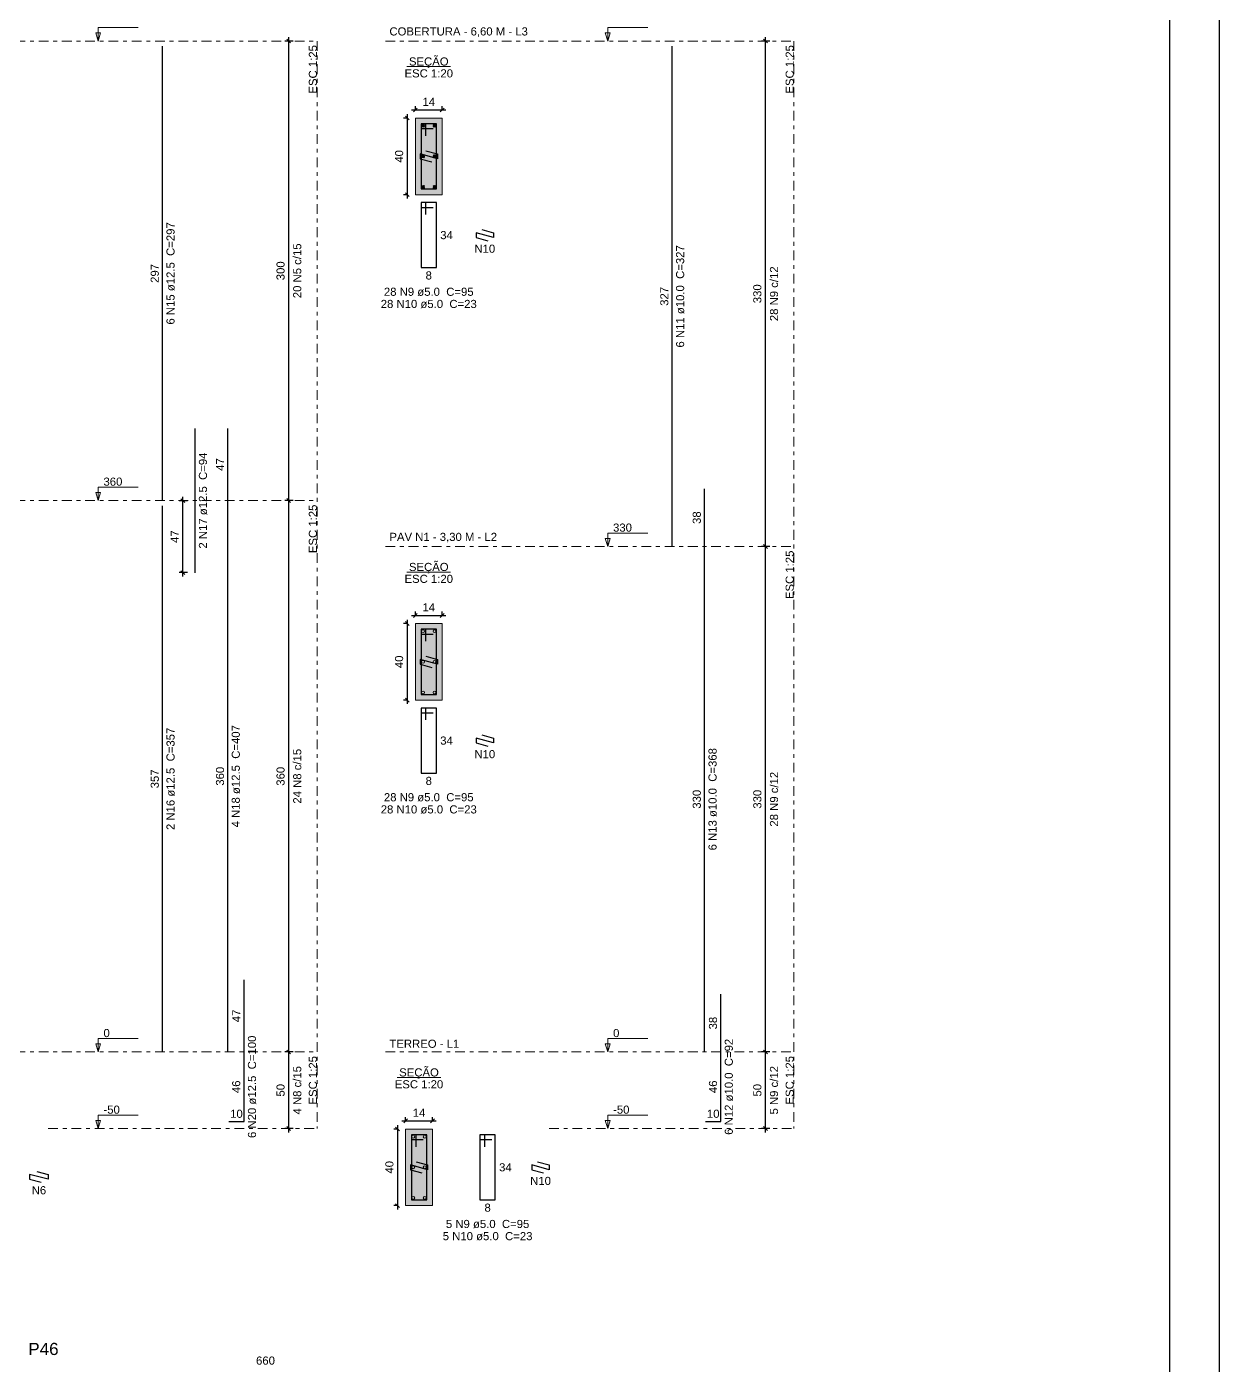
# Model space of a CAD drawing. Header units: millimetres. Extents: x -34 to 951, y -76 to 463.
# Drawn here: x 326.9 to 358.04, y -39.78 to -4.82 of the extents above; entities that cross this region are included whole.
import ezdxf

# ---------------------------------------------------------------- set-up
doc = ezdxf.new("R2010")
doc.units = ezdxf.units.MM
doc.header["$MEASUREMENT"] = 0
doc.linetypes.add('DASHDOT', pattern=[2.54, 1.27, -0.635, 0, -0.635])
doc.linetypes.add('NULL', pattern=[0])
for name, color, linetype, lineweight in [('Descrição da armadura', 7, 'Continuous', 0), ('DT-Barras na forma', 7, 'Continuous', 30), ('DT-Barras no corte', 5, 'Continuous', 5), ('DT-Barras rebatidas', 7, 'Continuous', 30), ('DT-Cotas', 7, 'Continuous', 5), ('DT-Forma', 5, 'Continuous', 5), ('DT-Hachura seção pilares', 252, 'Continuous', 5), ('DT-Pontilhado', 7, 'DASHDOT', 5), ('DT-Textos', 7, 'Continuous', 5), ('DT-Título', 7, 'Continuous', 20), ('Textos armaduras', 7, 'Continuous', 0)]:
    doc.layers.add(name, color=color, linetype=linetype, lineweight=lineweight)
doc.styles.add('Arial', font='arial.ttf')
doc.dimstyles.new('UM_20.000000', dxfattribs={"dimtxt": 0.18, "dimasz": 0.1, "dimexe": 0.1, "dimexo": 0.2, "dimgap": 0, "dimtad": 1, "dimtih": 1, "dimtoh": 1, "dimdec": 1, "dimlfac": 20, "dimzin": 0, "dimdsep": 46, "dimtxsty": 'Standard', "dimcen": 0.09, "dimdle": 0.1, "dimadec": 1, "dimazin": 2, "dimtfac": 1, "dimtdec": 4, "dimtofl": 0, "dimtmove": 0, "dimatfit": 3, "dimfxl": 1, "dimtolj": 1, "dimarcsym": 0})
doc.dimstyles.new('UM_25.000000', dxfattribs={"dimtxt": 0.18, "dimasz": 0.1, "dimexe": 0.1, "dimexo": 0.2, "dimgap": 0, "dimtad": 1, "dimtih": 1, "dimtoh": 1, "dimdec": 1, "dimlfac": 25, "dimzin": 0, "dimdsep": 46, "dimtxsty": 'Standard', "dimcen": 0.09, "dimdle": 0.1, "dimadec": 1, "dimazin": 2, "dimtfac": 1, "dimtdec": 4, "dimtofl": 0, "dimtmove": 0, "dimatfit": 3, "dimfxl": 1, "dimtolj": 1, "dimarcsym": 0})

# ---------------------------------------------------------------- blocks, each defined once
blk = doc.blocks.new('_Oblique')
at = {"color": 0, "linetype": 'ByBlock', "lineweight": -2}
blk.add_line((-0.5, -0.5), (0.5, 0.5), dxfattribs=at)
blk = doc.blocks.new('*D507')
at = {"layer": 'Defpoints', "color": 0, "transparency": 16777216}
for p in [(333.738, -5.197), (334.055, -5.197), (334.055, -17.197)]:
    blk.add_point(p, dxfattribs=at)
at = {"layer": 'DT-Cotas', "color": 0, "lineweight": -2, "transparency": 16777216}
for p, q in [((333.855, -5.197), (333.638, -5.197)), ((333.738, -17.297), (333.738, -5.097)), ((333.855, -17.197), (333.638, -17.197))]:
    blk.add_line(p, q, dxfattribs=at)
at = {"layer": 'DT-Cotas', "color": 0, "lineweight": -2, "transparency": 16777216, "xscale": 0.1, "yscale": 0.1, "zscale": 0.1}
for p, rotation in [((333.738, -5.197), 90), ((333.738, -17.197), 270)]:
    blk.add_blockref('_Oblique', p, dxfattribs=dict(at, rotation=rotation))
at = {"layer": 'DT-Cotas', "color": 7, "transparency": 16777216, "insert": (333.526, -11.197), "char_height": 0.2118, "attachment_point": 5, "rotation": 90, "style": 'Arial'}
blk.add_mtext('\\A1;300', dxfattribs=at)
blk = doc.blocks.new('*D508')
at = {"layer": 'Defpoints', "color": 0, "transparency": 16777216}
for p in [(333.738, -5.197), (334.055, -5.197), (334.055, -17.197)]:
    blk.add_point(p, dxfattribs=at)
at = {"layer": 'DT-Cotas', "color": 0, "lineweight": -2, "transparency": 16777216}
for p, q in [((333.855, -5.197), (333.638, -5.197)), ((333.738, -17.297), (333.738, -5.097)), ((333.855, -17.197), (333.638, -17.197))]:
    blk.add_line(p, q, dxfattribs=at)
at = {"layer": 'DT-Cotas', "color": 0, "lineweight": -2, "transparency": 16777216, "xscale": 0.1, "yscale": 0.1, "zscale": 0.1}
for p, rotation in [((333.738, -5.197), 90), ((333.738, -17.197), 270)]:
    blk.add_blockref('_Oblique', p, dxfattribs=dict(at, rotation=rotation))
blk = doc.blocks.new('*D489')
at = {"layer": 'Defpoints', "color": 0, "transparency": 16777216}
for p in [(330.974, -17.2), (331.292, -17.2), (331.292, -19.08)]:
    blk.add_point(p, dxfattribs=at)
at = {"layer": 'DT-Cotas', "color": 0, "lineweight": -2, "transparency": 16777216}
for p, q in [((330.974, -19.18), (330.974, -17.1)), ((331.092, -17.2), (330.874, -17.2)), ((331.092, -19.08), (330.874, -19.08))]:
    blk.add_line(p, q, dxfattribs=at)
at = {"layer": 'DT-Cotas', "color": 0, "lineweight": -2, "transparency": 16777216, "xscale": 0.1, "yscale": 0.1, "zscale": 0.1}
for p, rotation in [((330.974, -17.2), 90), ((330.974, -19.08), 270)]:
    blk.add_blockref('_Oblique', p, dxfattribs=dict(at, rotation=rotation))
at = {"layer": 'DT-Cotas', "color": 7, "transparency": 16777216, "insert": (330.762, -18.14), "char_height": 0.2118, "attachment_point": 5, "rotation": 90, "style": 'Arial'}
blk.add_mtext('\\A1;47', dxfattribs=at)
blk = doc.blocks.new('*D490')
at = {"layer": 'Defpoints', "color": 0, "transparency": 16777216}
for p in [(333.738, -17.197), (334.055, -17.197), (334.055, -31.597)]:
    blk.add_point(p, dxfattribs=at)
at = {"layer": 'DT-Cotas', "color": 0, "lineweight": -2, "transparency": 16777216}
for p, q in [((333.738, -31.697), (333.738, -17.097)), ((333.855, -17.197), (333.638, -17.197)), ((333.855, -31.597), (333.638, -31.597))]:
    blk.add_line(p, q, dxfattribs=at)
at = {"layer": 'DT-Cotas', "color": 0, "lineweight": -2, "transparency": 16777216, "xscale": 0.1, "yscale": 0.1, "zscale": 0.1}
for p, rotation in [((333.738, -17.197), 90), ((333.738, -31.597), 270)]:
    blk.add_blockref('_Oblique', p, dxfattribs=dict(at, rotation=rotation))
at = {"layer": 'DT-Cotas', "color": 7, "transparency": 16777216, "insert": (333.526, -24.397), "char_height": 0.2118, "attachment_point": 5, "rotation": 90, "style": 'Arial'}
blk.add_mtext('\\A1;360', dxfattribs=at)
blk = doc.blocks.new('*D491')
at = {"layer": 'Defpoints', "color": 0, "transparency": 16777216}
for p in [(333.738, -17.197), (334.055, -17.197), (334.055, -31.597)]:
    blk.add_point(p, dxfattribs=at)
at = {"layer": 'DT-Cotas', "color": 0, "lineweight": -2, "transparency": 16777216}
for p, q in [((333.738, -31.697), (333.738, -17.097)), ((333.855, -17.197), (333.638, -17.197)), ((333.855, -31.597), (333.638, -31.597))]:
    blk.add_line(p, q, dxfattribs=at)
at = {"layer": 'DT-Cotas', "color": 0, "lineweight": -2, "transparency": 16777216, "xscale": 0.1, "yscale": 0.1, "zscale": 0.1}
for p, rotation in [((333.738, -17.197), 90), ((333.738, -31.597), 270)]:
    blk.add_blockref('_Oblique', p, dxfattribs=dict(at, rotation=rotation))
blk = doc.blocks.new('*D494')
at = {"layer": 'Defpoints', "color": 0, "transparency": 16777216}
for p in [(333.738, -31.597), (334.055, -31.597), (334.055, -33.597)]:
    blk.add_point(p, dxfattribs=at)
at = {"layer": 'DT-Cotas', "color": 0, "lineweight": -2, "transparency": 16777216}
for p, q in [((333.855, -31.597), (333.638, -31.597)), ((333.738, -33.697), (333.738, -31.497)), ((333.855, -33.597), (333.638, -33.597))]:
    blk.add_line(p, q, dxfattribs=at)
at = {"layer": 'DT-Cotas', "color": 0, "lineweight": -2, "transparency": 16777216, "xscale": 0.1, "yscale": 0.1, "zscale": 0.1}
for p, rotation in [((333.738, -31.597), 90), ((333.738, -33.597), 270)]:
    blk.add_blockref('_Oblique', p, dxfattribs=dict(at, rotation=rotation))
at = {"layer": 'DT-Cotas', "color": 7, "transparency": 16777216, "insert": (333.526, -32.597), "char_height": 0.2118, "attachment_point": 5, "rotation": 90, "style": 'Arial'}
blk.add_mtext('\\A1;50', dxfattribs=at)
blk = doc.blocks.new('*D495')
at = {"layer": 'Defpoints', "color": 0, "transparency": 16777216}
for p in [(333.738, -31.597), (334.055, -31.597), (334.055, -33.597)]:
    blk.add_point(p, dxfattribs=at)
at = {"layer": 'DT-Cotas', "color": 0, "lineweight": -2, "transparency": 16777216}
for p, q in [((333.855, -31.597), (333.638, -31.597)), ((333.738, -33.697), (333.738, -31.497)), ((333.855, -33.597), (333.638, -33.597))]:
    blk.add_line(p, q, dxfattribs=at)
at = {"layer": 'DT-Cotas', "color": 0, "lineweight": -2, "transparency": 16777216, "xscale": 0.1, "yscale": 0.1, "zscale": 0.1}
for p, rotation in [((333.738, -31.597), 90), ((333.738, -33.597), 270)]:
    blk.add_blockref('_Oblique', p, dxfattribs=dict(at, rotation=rotation))
blk = doc.blocks.new('*D496')
at = {"layer": 'Defpoints', "color": 0, "transparency": 16777216}
for p in [(337.046, -7.209), (336.835, -9.209), (337.046, -9.209)]:
    blk.add_point(p, dxfattribs=at)
at = {"layer": 'DT-Cotas', "color": 0, "lineweight": -2, "transparency": 16777216}
for p, q in [((336.846, -7.209), (336.735, -7.209)), ((336.835, -7.109), (336.835, -9.309)), ((336.846, -9.209), (336.735, -9.209))]:
    blk.add_line(p, q, dxfattribs=at)
at = {"layer": 'DT-Cotas', "color": 0, "lineweight": -2, "transparency": 16777216, "xscale": 0.1, "yscale": 0.1, "zscale": 0.1}
for p, rotation in [((336.835, -7.209), 90), ((336.835, -9.209), 270)]:
    blk.add_blockref('_Oblique', p, dxfattribs=dict(at, rotation=rotation))
at = {"layer": 'DT-Cotas', "color": 7, "transparency": 16777216, "insert": (336.623, -8.209), "char_height": 0.2118, "attachment_point": 5, "rotation": 90, "style": 'Arial'}
blk.add_mtext('\\A1;40', dxfattribs=at)
blk = doc.blocks.new('*D497')
at = {"layer": 'Defpoints', "color": 0, "transparency": 16777216}
for p in [(337.046, -7.209), (337.746, -6.997), (337.746, -7.209)]:
    blk.add_point(p, dxfattribs=at)
at = {"layer": 'DT-Cotas', "color": 0, "lineweight": -2, "transparency": 16777216}
for p, q in [((337.046, -7.009), (337.046, -6.897)), ((337.746, -7.009), (337.746, -6.897)), ((336.946, -6.997), (337.846, -6.997))]:
    blk.add_line(p, q, dxfattribs=at)
at = {"layer": 'DT-Cotas', "color": 0, "lineweight": -2, "transparency": 16777216, "xscale": 0.1, "yscale": 0.1, "zscale": 0.1, "rotation": 180}
blk.add_blockref('_Oblique', (337.046, -6.997), dxfattribs=at)
at = {"layer": 'DT-Cotas', "color": 0, "lineweight": -2, "transparency": 16777216, "xscale": 0.1, "yscale": 0.1, "zscale": 0.1}
blk.add_blockref('_Oblique', (337.746, -6.997), dxfattribs=at)
at = {"layer": 'DT-Cotas', "color": 7, "transparency": 16777216, "insert": (337.396, -6.785), "char_height": 0.2118, "attachment_point": 5, "rotation": 0.0057, "style": 'Arial'}
blk.add_mtext('\\A1;14', dxfattribs=at)
blk = doc.blocks.new('*D511')
at = {"layer": 'Defpoints', "color": 0, "transparency": 16777216}
for p in [(346.192, -5.197), (346.509, -5.197), (346.509, -18.397)]:
    blk.add_point(p, dxfattribs=at)
at = {"layer": 'DT-Cotas', "color": 0, "lineweight": -2, "transparency": 16777216}
for p, q in [((346.309, -5.197), (346.092, -5.197)), ((346.192, -18.497), (346.192, -5.097)), ((346.309, -18.397), (346.092, -18.397))]:
    blk.add_line(p, q, dxfattribs=at)
at = {"layer": 'DT-Cotas', "color": 0, "lineweight": -2, "transparency": 16777216, "xscale": 0.1, "yscale": 0.1, "zscale": 0.1}
for p, rotation in [((346.192, -5.197), 90), ((346.192, -18.397), 270)]:
    blk.add_blockref('_Oblique', p, dxfattribs=dict(at, rotation=rotation))
at = {"layer": 'DT-Cotas', "color": 7, "transparency": 16777216, "insert": (345.98, -11.797), "char_height": 0.2118, "attachment_point": 5, "rotation": 90, "style": 'Arial'}
blk.add_mtext('\\A1;330', dxfattribs=at)
blk = doc.blocks.new('*D512')
at = {"layer": 'Defpoints', "color": 0, "transparency": 16777216}
for p in [(346.192, -5.197), (346.509, -5.197), (346.509, -18.397)]:
    blk.add_point(p, dxfattribs=at)
at = {"layer": 'DT-Cotas', "color": 0, "lineweight": -2, "transparency": 16777216}
for p, q in [((346.309, -5.197), (346.092, -5.197)), ((346.192, -18.497), (346.192, -5.097)), ((346.309, -18.397), (346.092, -18.397))]:
    blk.add_line(p, q, dxfattribs=at)
at = {"layer": 'DT-Cotas', "color": 0, "lineweight": -2, "transparency": 16777216, "xscale": 0.1, "yscale": 0.1, "zscale": 0.1}
for p, rotation in [((346.192, -5.197), 90), ((346.192, -18.397), 270)]:
    blk.add_blockref('_Oblique', p, dxfattribs=dict(at, rotation=rotation))
blk = doc.blocks.new('*D513')
at = {"layer": 'Defpoints', "color": 0, "transparency": 16777216}
for p in [(337.046, -20.409), (336.835, -22.409), (337.046, -22.409)]:
    blk.add_point(p, dxfattribs=at)
at = {"layer": 'DT-Cotas', "color": 0, "lineweight": -2, "transparency": 16777216}
for p, q in [((336.846, -20.409), (336.735, -20.409)), ((336.835, -20.309), (336.835, -22.509)), ((336.846, -22.409), (336.735, -22.409))]:
    blk.add_line(p, q, dxfattribs=at)
at = {"layer": 'DT-Cotas', "color": 0, "lineweight": -2, "transparency": 16777216, "xscale": 0.1, "yscale": 0.1, "zscale": 0.1}
for p, rotation in [((336.835, -20.409), 90), ((336.835, -22.409), 270)]:
    blk.add_blockref('_Oblique', p, dxfattribs=dict(at, rotation=rotation))
at = {"layer": 'DT-Cotas', "color": 7, "transparency": 16777216, "insert": (336.623, -21.409), "char_height": 0.2118, "attachment_point": 5, "rotation": 90, "style": 'Arial'}
blk.add_mtext('\\A1;40', dxfattribs=at)
blk = doc.blocks.new('*D514')
at = {"layer": 'Defpoints', "color": 0, "transparency": 16777216}
for p in [(337.746, -20.197), (337.046, -20.409), (337.746, -20.409)]:
    blk.add_point(p, dxfattribs=at)
at = {"layer": 'DT-Cotas', "color": 0, "lineweight": -2, "transparency": 16777216}
for p, q in [((336.946, -20.197), (337.846, -20.197)), ((337.046, -20.209), (337.046, -20.097)), ((337.746, -20.209), (337.746, -20.097))]:
    blk.add_line(p, q, dxfattribs=at)
at = {"layer": 'DT-Cotas', "color": 0, "lineweight": -2, "transparency": 16777216, "xscale": 0.1, "yscale": 0.1, "zscale": 0.1, "rotation": 180}
blk.add_blockref('_Oblique', (337.046, -20.197), dxfattribs=at)
at = {"layer": 'DT-Cotas', "color": 0, "lineweight": -2, "transparency": 16777216, "xscale": 0.1, "yscale": 0.1, "zscale": 0.1}
blk.add_blockref('_Oblique', (337.746, -20.197), dxfattribs=at)
at = {"layer": 'DT-Cotas', "color": 7, "transparency": 16777216, "insert": (337.396, -19.985), "char_height": 0.2118, "attachment_point": 5, "rotation": 0.0057, "style": 'Arial'}
blk.add_mtext('\\A1;14', dxfattribs=at)
blk = doc.blocks.new('*D515')
at = {"layer": 'Defpoints', "color": 0, "transparency": 16777216}
for p in [(346.192, -18.397), (346.509, -18.397), (346.509, -31.597)]:
    blk.add_point(p, dxfattribs=at)
at = {"layer": 'DT-Cotas', "color": 0, "lineweight": -2, "transparency": 16777216}
for p, q in [((346.309, -18.397), (346.092, -18.397)), ((346.192, -31.697), (346.192, -18.297)), ((346.309, -31.597), (346.092, -31.597))]:
    blk.add_line(p, q, dxfattribs=at)
at = {"layer": 'DT-Cotas', "color": 0, "lineweight": -2, "transparency": 16777216, "xscale": 0.1, "yscale": 0.1, "zscale": 0.1}
for p, rotation in [((346.192, -18.397), 90), ((346.192, -31.597), 270)]:
    blk.add_blockref('_Oblique', p, dxfattribs=dict(at, rotation=rotation))
at = {"layer": 'DT-Cotas', "color": 7, "transparency": 16777216, "insert": (345.98, -24.997), "char_height": 0.2118, "attachment_point": 5, "rotation": 90, "style": 'Arial'}
blk.add_mtext('\\A1;330', dxfattribs=at)
blk = doc.blocks.new('*D516')
at = {"layer": 'Defpoints', "color": 0, "transparency": 16777216}
for p in [(346.192, -18.397), (346.509, -18.397), (346.509, -31.597)]:
    blk.add_point(p, dxfattribs=at)
at = {"layer": 'DT-Cotas', "color": 0, "lineweight": -2, "transparency": 16777216}
for p, q in [((346.309, -18.397), (346.092, -18.397)), ((346.192, -31.697), (346.192, -18.297)), ((346.309, -31.597), (346.092, -31.597))]:
    blk.add_line(p, q, dxfattribs=at)
at = {"layer": 'DT-Cotas', "color": 0, "lineweight": -2, "transparency": 16777216, "xscale": 0.1, "yscale": 0.1, "zscale": 0.1}
for p, rotation in [((346.192, -18.397), 90), ((346.192, -31.597), 270)]:
    blk.add_blockref('_Oblique', p, dxfattribs=dict(at, rotation=rotation))
blk = doc.blocks.new('*D517')
at = {"layer": 'Defpoints', "color": 0, "transparency": 16777216}
for p in [(336.792, -33.609), (336.58, -35.609), (336.792, -35.609)]:
    blk.add_point(p, dxfattribs=at)
at = {"layer": 'DT-Cotas', "color": 0, "lineweight": -2, "transparency": 16777216}
for p, q in [((336.58, -33.509), (336.58, -35.709)), ((336.592, -33.609), (336.48, -33.609)), ((336.592, -35.609), (336.48, -35.609))]:
    blk.add_line(p, q, dxfattribs=at)
at = {"layer": 'DT-Cotas', "color": 0, "lineweight": -2, "transparency": 16777216, "xscale": 0.1, "yscale": 0.1, "zscale": 0.1}
for p, rotation in [((336.58, -33.609), 90), ((336.58, -35.609), 270)]:
    blk.add_blockref('_Oblique', p, dxfattribs=dict(at, rotation=rotation))
at = {"layer": 'DT-Cotas', "color": 7, "transparency": 16777216, "insert": (336.369, -34.609), "char_height": 0.2118, "attachment_point": 5, "rotation": 90, "style": 'Arial'}
blk.add_mtext('\\A1;40', dxfattribs=at)
blk = doc.blocks.new('*D518')
at = {"layer": 'Defpoints', "color": 0, "transparency": 16777216}
for p in [(337.492, -33.397), (336.792, -33.609), (337.492, -33.609)]:
    blk.add_point(p, dxfattribs=at)
at = {"layer": 'DT-Cotas', "color": 0, "lineweight": -2, "transparency": 16777216}
for p, q in [((336.692, -33.397), (337.592, -33.397)), ((336.792, -33.409), (336.792, -33.297)), ((337.492, -33.409), (337.492, -33.297))]:
    blk.add_line(p, q, dxfattribs=at)
at = {"layer": 'DT-Cotas', "color": 0, "lineweight": -2, "transparency": 16777216, "xscale": 0.1, "yscale": 0.1, "zscale": 0.1, "rotation": 180}
blk.add_blockref('_Oblique', (336.792, -33.397), dxfattribs=at)
at = {"layer": 'DT-Cotas', "color": 0, "lineweight": -2, "transparency": 16777216, "xscale": 0.1, "yscale": 0.1, "zscale": 0.1}
blk.add_blockref('_Oblique', (337.492, -33.397), dxfattribs=at)
at = {"layer": 'DT-Cotas', "color": 7, "transparency": 16777216, "insert": (337.142, -33.185), "char_height": 0.2118, "attachment_point": 5, "rotation": 0.0057, "style": 'Arial'}
blk.add_mtext('\\A1;14', dxfattribs=at)
blk = doc.blocks.new('*D519')
at = {"layer": 'Defpoints', "color": 0, "transparency": 16777216}
for p in [(346.192, -31.597), (346.509, -31.597), (346.509, -33.597)]:
    blk.add_point(p, dxfattribs=at)
at = {"layer": 'DT-Cotas', "color": 0, "lineweight": -2, "transparency": 16777216}
for p, q in [((346.309, -31.597), (346.092, -31.597)), ((346.192, -33.697), (346.192, -31.497)), ((346.309, -33.597), (346.092, -33.597))]:
    blk.add_line(p, q, dxfattribs=at)
at = {"layer": 'DT-Cotas', "color": 0, "lineweight": -2, "transparency": 16777216, "xscale": 0.1, "yscale": 0.1, "zscale": 0.1}
for p, rotation in [((346.192, -31.597), 90), ((346.192, -33.597), 270)]:
    blk.add_blockref('_Oblique', p, dxfattribs=dict(at, rotation=rotation))
at = {"layer": 'DT-Cotas', "color": 7, "transparency": 16777216, "insert": (345.98, -32.597), "char_height": 0.2118, "attachment_point": 5, "rotation": 90, "style": 'Arial'}
blk.add_mtext('\\A1;50', dxfattribs=at)
blk = doc.blocks.new('*D520')
at = {"layer": 'Defpoints', "color": 0, "transparency": 16777216}
for p in [(346.192, -31.597), (346.509, -31.597), (346.509, -33.597)]:
    blk.add_point(p, dxfattribs=at)
at = {"layer": 'DT-Cotas', "color": 0, "lineweight": -2, "transparency": 16777216}
for p, q in [((346.309, -31.597), (346.092, -31.597)), ((346.192, -33.697), (346.192, -31.497)), ((346.309, -33.597), (346.092, -33.597))]:
    blk.add_line(p, q, dxfattribs=at)
at = {"layer": 'DT-Cotas', "color": 0, "lineweight": -2, "transparency": 16777216, "xscale": 0.1, "yscale": 0.1, "zscale": 0.1}
for p, rotation in [((346.192, -31.597), 90), ((346.192, -33.597), 270)]:
    blk.add_blockref('_Oblique', p, dxfattribs=dict(at, rotation=rotation))

msp = doc.modelspace()

# ---------------------------------------------------------------- hatches: boundary and pattern name
at = {"layer": 'DT-Hachura seção pilares', "linetype": 'Continuous'}
for points in [[(337.0463, -9.2091), (337.0463, -9.2091), (337.7463, -9.2091), (337.7463, -7.2091), (337.0463, -7.2091), (337.0463, -9.2091)], [(337.0463, -22.4091), (337.0463, -22.4091), (337.7463, -22.4091), (337.7463, -20.4091), (337.0463, -20.4091), (337.0463, -22.4091)], [(336.7921, -35.6091), (336.7921, -35.6091), (337.4921, -35.6091), (337.4921, -33.6091), (336.7921, -33.6091), (336.7921, -35.6091)]]:
    msp.add_hatch(color=252, dxfattribs=at).paths.add_polyline_path(points)

# ---------------------------------------------------------------- linework, layer by layer
at = {"color": 7}
for p, q in [((358.0445, 42.5775), (358.0445, -76.3225)), ((356.7445, 40.2775), (356.7445, -74.0225))]:
    msp.add_line(p, q, dxfattribs=at)
at = {"layer": 'DT-Barras na forma'}
for points in [[(337.3213, -7.6716), (337.3213, -7.3591), (337.1963, -7.3591), (337.1963, -9.0591), (337.5963, -9.0591), (337.5963, -7.3591), (337.1963, -7.3591), (337.1963, -7.4841), (337.5088, -7.4841)], [(337.3202, -8.0629), (337.6213, -8.1466), (337.6213, -8.2716), (337.1713, -8.1466), (337.1713, -8.2716), (337.4724, -8.3552)], [(337.3213, -20.8716), (337.3213, -20.5591), (337.1963, -20.5591), (337.1963, -22.2591), (337.5963, -22.2591), (337.5963, -20.5591), (337.1963, -20.5591), (337.1963, -20.6841), (337.5088, -20.6841)], [(337.3202, -21.2629), (337.6213, -21.3466), (337.6213, -21.4716), (337.1713, -21.3466), (337.1713, -21.4716), (337.4724, -21.5552)], [(337.0671, -34.0716), (337.0671, -33.7591), (336.9421, -33.7591), (336.9421, -35.4591), (337.3421, -35.4591), (337.3421, -33.7591), (336.9421, -33.7591), (336.9421, -33.8841), (337.2546, -33.8841)], [(337.066, -34.4629), (337.3671, -34.5466), (337.3671, -34.6716), (336.9171, -34.5466), (336.9171, -34.6716), (337.2182, -34.7552)]]:
    msp.add_lwpolyline(points, dxfattribs=at)
at = {"layer": 'DT-Barras no corte'}
for p, q in [((337.2088, -7.4466), (337.2838, -7.3716)), ((337.2088, -7.3716), (337.2838, -7.4466)), ((337.5088, -7.4466), (337.5838, -7.3716)), ((337.5088, -7.3716), (337.5838, -7.4466)), ((337.2088, -8.2466), (337.2838, -8.1716)), ((337.2088, -8.1716), (337.2838, -8.2466)), ((337.5088, -8.2466), (337.5838, -8.1716)), ((337.5088, -8.1716), (337.5838, -8.2466)), ((337.2088, -9.0466), (337.2838, -8.9716)), ((337.2088, -8.9716), (337.2838, -9.0466)), ((337.5088, -9.0466), (337.5838, -8.9716)), ((337.5088, -8.9716), (337.5838, -9.0466))]:
    msp.add_line(p, q, dxfattribs=at)
for centre in [(337.2463, -7.4091), (337.5463, -7.4091), (337.2463, -8.2091), (337.5463, -8.2091), (337.2463, -9.0091), (337.5463, -9.0091), (337.2463, -20.6091), (337.5463, -20.6091), (337.2463, -21.4091), (337.5463, -21.4091), (337.2463, -22.2091), (337.5463, -22.2091), (336.9921, -33.8091), (337.2921, -33.8091), (336.9921, -34.6091), (337.2921, -34.6091), (336.9921, -35.4091), (337.2921, -35.4091)]:
    msp.add_circle(centre, 0.0375, dxfattribs=at)
at = {"layer": 'DT-Barras rebatidas'}
for points in [[(330.4448, -17.197), (330.4448, -5.333)], [(343.756, -18.397), (343.756, -5.333)], [(337.3213, -9.7275), (337.3213, -9.415), (337.1963, -9.415), (337.1963, -11.115), (337.5963, -11.115), (337.5963, -9.415), (337.1963, -9.415), (337.1963, -9.54), (337.5088, -9.54)], [(338.7848, -10.1188), (339.0859, -10.2025), (339.0859, -10.3275), (338.6359, -10.2025), (338.6359, -10.3275), (338.937, -10.4111)], [(331.292, -19.0804), (331.292, -15.3135)], [(332.1492, -31.597), (332.1492, -17.197), (332.1492, -15.3135)], [(344.6032, -31.597), (344.6032, -18.397), (344.6032, -16.8902)], [(330.4448, -31.597), (330.4448, -17.333)], [(337.3213, -22.9275), (337.3213, -22.615), (337.1963, -22.615), (337.1963, -24.315), (337.5963, -24.315), (337.5963, -22.615), (337.1963, -22.615), (337.1963, -22.74), (337.5088, -22.74)], [(338.7848, -23.3188), (339.0859, -23.4025), (339.0859, -23.5275), (338.6359, -23.4025), (338.6359, -23.5275), (338.937, -23.6111)], [(332.1728, -33.417), (332.5728, -33.417), (332.5728, -31.597), (332.5728, -29.7135)], [(344.6268, -33.417), (345.0268, -33.417), (345.0268, -31.597), (345.0268, -30.0902)], [(338.8591, -34.0716), (338.8591, -33.7591), (338.7341, -33.7591), (338.7341, -35.4591), (339.1341, -35.4591), (339.1341, -33.7591), (338.7341, -33.7591), (338.7341, -33.8841), (339.0466, -33.8841)], [(340.2401, -34.4629), (340.5412, -34.5466), (340.5412, -34.6716), (340.0912, -34.5466), (340.0912, -34.6716), (340.3923, -34.7552)], [(327.1547, -34.719), (327.4574, -34.7966), (327.4574, -34.9216), (326.9699, -34.7966), (326.9699, -34.9216), (327.2726, -34.9992)]]:
    msp.add_lwpolyline(points, dxfattribs=at)
at = {"layer": 'DT-Forma'}
for points in [[(337.0463, -9.2091), (337.7463, -9.2091), (337.7463, -7.2091), (337.0463, -7.2091), (337.0463, -9.2091)], [(337.0463, -22.4091), (337.7463, -22.4091), (337.7463, -20.4091), (337.0463, -20.4091), (337.0463, -22.4091)], [(336.7921, -35.6091), (337.4921, -35.6091), (337.4921, -33.6091), (336.7921, -33.6091), (336.7921, -35.6091)]]:
    msp.add_lwpolyline(points, close=True, dxfattribs=at)
at = {"layer": 'DT-Pontilhado', "ltscale": 0.2}
for p, q in [((322.9514, -5.197), (334.479, -5.197)), ((334.479, -5.197), (334.479, -33.597)), ((336.2626, -5.197), (346.933, -5.197)), ((346.933, -5.197), (346.933, -33.597)), ((322.9514, -17.197), (334.479, -17.197)), ((336.2626, -18.397), (346.933, -18.397)), ((322.9514, -31.597), (334.479, -31.597)), ((336.2626, -31.597), (346.933, -31.597)), ((327.4574, -33.597), (334.479, -33.597)), ((340.5412, -33.597), (346.933, -33.597))]:
    msp.add_line(p, q, dxfattribs=at)
at = {"layer": 'DT-Textos'}
for p, q in [((336.8241, -5.8641), (337.9685, -5.8641)), ((336.8241, -19.0641), (337.9685, -19.0641)), ((336.5699, -32.2641), (337.7144, -32.2641))]:
    msp.add_line(p, q, dxfattribs=at)
for points in [[(328.7594, -5.197), (328.8229, -4.9852), (328.6958, -4.9852), (328.7594, -5.197), (328.7594, -4.847), (329.8094, -4.847)], [(342.0706, -5.197), (342.1342, -4.9852), (342.0071, -4.9852), (342.0706, -5.197), (342.0706, -4.847), (343.1206, -4.847)], [(328.7594, -17.197), (328.8229, -16.9852), (328.6958, -16.9852), (328.7594, -17.197), (328.7594, -16.847), (329.8094, -16.847)], [(342.0706, -18.397), (342.1342, -18.1852), (342.0071, -18.1852), (342.0706, -18.397), (342.0706, -18.047), (343.1206, -18.047)], [(328.7594, -31.597), (328.8229, -31.3852), (328.6958, -31.3852), (328.7594, -31.597), (328.7594, -31.247), (329.8094, -31.247)], [(342.0706, -31.597), (342.1342, -31.3852), (342.0071, -31.3852), (342.0706, -31.597), (342.0706, -31.247), (343.1206, -31.247)], [(328.7594, -33.597), (328.8229, -33.3852), (328.6958, -33.3852), (328.7594, -33.597), (328.7594, -33.247), (329.8094, -33.247)], [(342.0706, -33.597), (342.1342, -33.3852), (342.0071, -33.3852), (342.0706, -33.597), (342.0706, -33.247), (343.1206, -33.247)]]:
    msp.add_lwpolyline(points, dxfattribs=at)

# ---------------------------------------------------------------- texts
at = {"layer": 'Descrição da armadura', "linetype": 'NULL', "char_height": 0.2118, "attachment_point": 8, "rotation": 90.00021, "line_spacing_factor": 0.9, "style": 'Arial'}
for s, insert, width in [('6 N15 ø12.5  C=297', (330.7625, -11.2649), 5.344721), ('20 N5 c/15', (334.0694, -11.197), 2.90156), ('6 N11 ø10.0  C=327', (344.0738, -11.8649), 5.344721), ('28 N9 c/12', (346.5234, -11.797), 2.90156), ('2 N17 ø12.5  C=94', (331.6095, -17.1969), 5.015721), ('2 N16 ø12.5  C=357', (330.7625, -24.4649), 5.344721), ('4 N18 ø12.5  C=407', (332.4665, -24.3969), 5.344721), ('24 N8 c/15', (334.0694, -24.397), 2.90156), ('6 N13 ø10.0  C=368', (344.9208, -24.9969), 5.344721), ('28 N9 c/12', (346.5234, -24.997), 2.90156), ('6 N20 ø12.5  C=100', (332.8905, -32.5069), 5.344721), ('6 N12 ø10.0  C=92', (345.3448, -32.5069), 5.015721), ('4 N8 c/15', (334.0694, -32.597), 2.57256), ('5 N9 c/12', (346.5234, -32.597), 2.57256)]:
    msp.add_mtext(s, dxfattribs=dict(at, insert=insert, width=width))
at = {"layer": 'Descrição da armadura', "linetype": 'NULL', "char_height": 0.2118, "attachment_point": 8, "line_spacing_factor": 0.9, "style": 'Arial'}
for s, insert, width in [('N10', (338.8606, -10.729), 1.085475), ('28 N9 ø5.0  C=95', (337.3966, -11.856), 4.686721), ('28 N10 ø5.0  C=23', (337.3966, -12.174), 5.055721), ('N10', (338.8606, -23.929), 1.085475), ('28 N10 ø5.0  C=23', (337.3966, -25.374), 5.055721), ('28 N9 ø5.0  C=95', (337.3966, -25.056), 4.686721), ('N10', (340.3166, -35.073), 1.085475), ('N6', (327.2134, -35.317), 0.756475), ('5 N9 ø5.0  C=95', (338.9336, -36.2), 4.35772), ('5 N10 ø5.0  C=23', (338.9336, -36.518), 4.726721)]:
    msp.add_mtext(s, dxfattribs=dict(at, insert=insert, width=width))
at = {"layer": 'DT-Textos', "linetype": 'NULL', "char_height": 0.2118, "line_spacing_factor": 0.798, "style": 'Arial'}
for s, insert, width, attachment_point in [('COBERTURA - 6,60 M - L3', (336.3686, -5.091), 7.234455, 7), ('SEÇÃO', (337.3966, -5.9019), 2.072476, 8), ('ESC 1:20', (337.3966, -6.15), 2.532883, 8), ('360', (328.8994, -16.812), 0.987001, 7), ('330', (342.2106, -18.012), 0.987001, 7), ('PAV N1 - 3,30 M - L2', (336.3686, -18.291), 5.623355, 7), ('SEÇÃO', (337.3966, -19.1019), 2.072476, 8), ('ESC 1:20', (337.3966, -19.35), 2.532883, 8), ('0', (328.8994, -31.212), 0.329, 7), ('0', (342.2106, -31.212), 0.329, 7), ('TERREO - L1', (336.3686, -31.491), 3.650321, 7), ('SEÇÃO', (337.1416, -32.3019), 2.072476, 8), ('ESC 1:20', (337.1416, -32.55), 2.532883, 8), ('-50', (328.8994, -33.212), 0.854949, 7), ('-50', (342.2106, -33.212), 0.854949, 7), ('660', (332.8854, -39.7655), 0.987001, 7)]:
    msp.add_mtext(s, dxfattribs=dict(at, insert=insert, width=width, attachment_point=attachment_point))
at = {"layer": 'DT-Textos', "linetype": 'NULL', "char_height": 0.2118, "width": 2.532883, "attachment_point": 9, "rotation": 90.00021, "line_spacing_factor": 0.798, "style": 'Arial'}
for insert in [(334.4785, -5.3029), (346.9328, -5.3029), (334.4785, -17.3029), (346.9328, -18.5029), (334.4785, -31.7029), (346.9328, -31.7029)]:
    msp.add_mtext('ESC 1:25', dxfattribs=dict(at, insert=insert))
at = {"layer": 'DT-Título', "linetype": 'NULL', "insert": (326.9374, -39.5155), "char_height": 0.3177, "width": 1.579298, "attachment_point": 7, "line_spacing_factor": 0.798, "style": 'Arial'}
msp.add_mtext('P46', dxfattribs=at)
at = {"layer": 'Textos armaduras', "linetype": 'NULL', "char_height": 0.2118, "line_spacing_factor": 0.9, "style": 'Arial'}
for s, insert, width, attachment_point in [('34', (337.6963, -10.1591), 1.058001, 1), ('8', (337.3963, -11.2123), 0.729, 2), ('34', (337.6963, -23.3591), 1.058001, 1), ('8', (337.3963, -24.4123), 0.729, 2), ('10', (332.3728, -33.3197), 1.058001, 8), ('10', (344.8268, -33.3197), 1.058001, 8), ('34', (339.2341, -34.5032), 1.058001, 1), ('8', (338.9341, -35.5564), 0.729, 2)]:
    msp.add_mtext(s, dxfattribs=dict(at, insert=insert, width=width, attachment_point=attachment_point))
at = {"layer": 'Textos armaduras', "linetype": 'NULL', "char_height": 0.2118, "attachment_point": 8, "rotation": 90.00021, "line_spacing_factor": 0.9, "style": 'Arial'}
for s, insert, width in [('297', (330.3475, -11.265), 1.387001), ('327', (343.6587, -11.865), 1.387001), ('47', (332.0519, -16.2553), 1.058001), ('38', (344.5059, -17.6436), 1.058001), ('357', (330.3475, -24.465), 1.387001), ('360', (332.0519, -24.397), 1.387001), ('330', (344.5059, -24.997), 1.387001), ('47', (332.4755, -30.6553), 1.058001), ('38', (344.9295, -30.8436), 1.058001), ('46', (332.4755, -32.507), 1.058001), ('46', (344.9295, -32.507), 1.058001)]:
    msp.add_mtext(s, dxfattribs=dict(at, insert=insert, width=width))

# ---------------------------------------------------------------- dimensions: what is measured, and where the dimension line sits
at = {"layer": 'DT-Cotas'}
for base, p1, p2, dimstyle, override, picture, middle in [((333.7377, -5.197), (334.0554, -17.197), (334.0554, -5.197), 'UM_25.000000', {"dimtxt": 0.2118, "dimasz": 0.1, "dimexe": 0.1, "dimexo": 0.2, "dimtad": 1, "dimtih": 0, "dimtoh": 0, "dimdec": 1, "dimlfac": 25, "dimzin": 8, "dimtxsty": 'Arial', "dimblk": 'Oblique', "dimblk1": 'Oblique', "dimblk2": 'Oblique', "dimsah": 1, "dimdle": 0.1, "dimse1": 0, "dimse2": 0, "dimclrt": 7, "dimadec": 1, "dimazin": 3, "dimtmove": 2, "dimldrblk": 'Oblique'}, '*D507', (333.5259, -11.197)), ((346.1917, -5.197), (346.5094, -18.397), (346.5094, -5.197), 'UM_25.000000', {"dimtxt": 0.2118, "dimasz": 0.1, "dimexe": 0.1, "dimexo": 0.2, "dimtad": 1, "dimtih": 0, "dimtoh": 0, "dimdec": 1, "dimlfac": 25, "dimzin": 8, "dimtxsty": 'Arial', "dimblk": 'Oblique', "dimblk1": 'Oblique', "dimblk2": 'Oblique', "dimsah": 1, "dimdle": 0.1, "dimse1": 0, "dimse2": 0, "dimclrt": 7, "dimadec": 1, "dimazin": 3, "dimtmove": 2, "dimldrblk": 'Oblique'}, '*D511', (345.9799, -11.797)), ((336.8345, -9.2091), (337.0463, -7.2091), (337.0463, -9.2091), 'UM_20.000000', {"dimtxt": 0.2118, "dimasz": 0.1, "dimexe": 0.1, "dimexo": 0.2, "dimtad": 1, "dimtih": 0, "dimtoh": 0, "dimdec": 1, "dimlfac": 20, "dimzin": 8, "dimtxsty": 'Arial', "dimblk": 'Oblique', "dimblk1": 'Oblique', "dimblk2": 'Oblique', "dimsah": 1, "dimdle": 0.1, "dimse1": 0, "dimse2": 0, "dimclrt": 7, "dimadec": 1, "dimazin": 3, "dimtmove": 2, "dimldrblk": 'Oblique'}, '*D496', (336.6227, -8.2091)), ((330.9743, -17.2004), (331.292, -19.0804), (331.292, -17.2004), 'UM_25.000000', {"dimtxt": 0.2118, "dimasz": 0.1, "dimexe": 0.1, "dimexo": 0.2, "dimtad": 1, "dimtih": 0, "dimtoh": 0, "dimdec": 1, "dimlfac": 25, "dimzin": 8, "dimtxsty": 'Arial', "dimblk": 'Oblique', "dimblk1": 'Oblique', "dimblk2": 'Oblique', "dimsah": 1, "dimdle": 0.1, "dimse1": 0, "dimse2": 0, "dimclrt": 7, "dimadec": 1, "dimazin": 3, "dimtmove": 2, "dimldrblk": 'Oblique'}, '*D489', (330.7625, -18.1404)), ((333.7377, -17.197), (334.0554, -31.597), (334.0554, -17.197), 'UM_25.000000', {"dimtxt": 0.2118, "dimasz": 0.1, "dimexe": 0.1, "dimexo": 0.2, "dimtad": 1, "dimtih": 0, "dimtoh": 0, "dimdec": 1, "dimlfac": 25, "dimzin": 8, "dimtxsty": 'Arial', "dimblk": 'Oblique', "dimblk1": 'Oblique', "dimblk2": 'Oblique', "dimsah": 1, "dimdle": 0.1, "dimse1": 0, "dimse2": 0, "dimclrt": 7, "dimadec": 1, "dimazin": 3, "dimtmove": 2, "dimldrblk": 'Oblique'}, '*D490', (333.5259, -24.397)), ((346.1917, -18.397), (346.5094, -31.597), (346.5094, -18.397), 'UM_25.000000', {"dimtxt": 0.2118, "dimasz": 0.1, "dimexe": 0.1, "dimexo": 0.2, "dimtad": 1, "dimtih": 0, "dimtoh": 0, "dimdec": 1, "dimlfac": 25, "dimzin": 8, "dimtxsty": 'Arial', "dimblk": 'Oblique', "dimblk1": 'Oblique', "dimblk2": 'Oblique', "dimsah": 1, "dimdle": 0.1, "dimse1": 0, "dimse2": 0, "dimclrt": 7, "dimadec": 1, "dimazin": 3, "dimtmove": 2, "dimldrblk": 'Oblique'}, '*D515', (345.9799, -24.997)), ((336.8345, -22.4091), (337.0463, -20.4091), (337.0463, -22.4091), 'UM_20.000000', {"dimtxt": 0.2118, "dimasz": 0.1, "dimexe": 0.1, "dimexo": 0.2, "dimtad": 1, "dimtih": 0, "dimtoh": 0, "dimdec": 1, "dimlfac": 20, "dimzin": 8, "dimtxsty": 'Arial', "dimblk": 'Oblique', "dimblk1": 'Oblique', "dimblk2": 'Oblique', "dimsah": 1, "dimdle": 0.1, "dimse1": 0, "dimse2": 0, "dimclrt": 7, "dimadec": 1, "dimazin": 3, "dimtmove": 2, "dimldrblk": 'Oblique'}, '*D513', (336.6227, -21.4091)), ((333.7377, -31.597), (334.0554, -33.597), (334.0554, -31.597), 'UM_25.000000', {"dimtxt": 0.2118, "dimasz": 0.1, "dimexe": 0.1, "dimexo": 0.2, "dimtad": 1, "dimtih": 0, "dimtoh": 0, "dimdec": 1, "dimlfac": 25, "dimzin": 8, "dimtxsty": 'Arial', "dimblk": 'Oblique', "dimblk1": 'Oblique', "dimblk2": 'Oblique', "dimsah": 1, "dimdle": 0.1, "dimse1": 0, "dimse2": 0, "dimclrt": 7, "dimadec": 1, "dimazin": 3, "dimtmove": 2, "dimldrblk": 'Oblique'}, '*D494', (333.5259, -32.597)), ((346.1917, -31.597), (346.5094, -33.597), (346.5094, -31.597), 'UM_25.000000', {"dimtxt": 0.2118, "dimasz": 0.1, "dimexe": 0.1, "dimexo": 0.2, "dimtad": 1, "dimtih": 0, "dimtoh": 0, "dimdec": 1, "dimlfac": 25, "dimzin": 8, "dimtxsty": 'Arial', "dimblk": 'Oblique', "dimblk1": 'Oblique', "dimblk2": 'Oblique', "dimsah": 1, "dimdle": 0.1, "dimse1": 0, "dimse2": 0, "dimclrt": 7, "dimadec": 1, "dimazin": 3, "dimtmove": 2, "dimldrblk": 'Oblique'}, '*D519', (345.9799, -32.597)), ((336.5803, -35.6091), (336.7921, -33.6091), (336.7921, -35.6091), 'UM_20.000000', {"dimtxt": 0.2118, "dimasz": 0.1, "dimexe": 0.1, "dimexo": 0.2, "dimtad": 1, "dimtih": 0, "dimtoh": 0, "dimdec": 1, "dimlfac": 20, "dimzin": 8, "dimtxsty": 'Arial', "dimblk": 'Oblique', "dimblk1": 'Oblique', "dimblk2": 'Oblique', "dimsah": 1, "dimdle": 0.1, "dimse1": 0, "dimse2": 0, "dimclrt": 7, "dimadec": 1, "dimazin": 3, "dimtmove": 2, "dimldrblk": 'Oblique'}, '*D517', (336.3685, -34.6091))]:
    dim = msp.add_linear_dim(base=base, p1=p1, p2=p2, angle=90, dimstyle=dimstyle, override=override, dxfattribs=at)
    dim.commit()
    dim.dimension.update_dxf_attribs({"geometry": picture, "text_midpoint": middle, "dimtype": 160, "text_rotation": 90})
for base, p1, p2, picture, middle in [((333.7377, -5.197), (334.0554, -17.197), (334.0554, -5.197), '*D508', (333.6318, -11.197)), ((346.1917, -5.197), (346.5094, -18.397), (346.5094, -5.197), '*D512', (346.0858, -11.797)), ((333.7377, -17.197), (334.0554, -31.597), (334.0554, -17.197), '*D491', (333.6318, -24.397)), ((346.1917, -18.397), (346.5094, -31.597), (346.5094, -18.397), '*D516', (346.0858, -24.997)), ((333.7377, -31.597), (334.0554, -33.597), (334.0554, -31.597), '*D495', (333.6318, -32.597)), ((346.1917, -31.597), (346.5094, -33.597), (346.5094, -31.597), '*D520', (346.0858, -32.597))]:
    dim = msp.add_linear_dim(base=base, p1=p1, p2=p2, angle=90, text=' ', dimstyle='UM_25.000000', override={"dimtxt": 0.2118, "dimasz": 0.1, "dimexe": 0.1, "dimexo": 0.2, "dimtad": 1, "dimtih": 0, "dimtoh": 0, "dimdec": 1, "dimlfac": 25, "dimzin": 8, "dimtxsty": 'Arial', "dimblk": 'Oblique', "dimblk1": 'Oblique', "dimblk2": 'Oblique', "dimsah": 1, "dimdle": 0.1, "dimse1": 0, "dimse2": 0, "dimclrt": 256, "dimadec": 1, "dimazin": 3, "dimtmove": 2, "dimldrblk": 'Oblique'}, dxfattribs=at)
    dim.commit()
    dim.dimension.update_dxf_attribs({"geometry": picture, "text_midpoint": middle, "dimtype": 160, "text_rotation": 90})
for base, p1, p2, picture, middle in [((337.7463, -6.9973), (337.0463, -7.2091), (337.7463, -7.2091), '*D497', (337.3963, -6.7855)), ((337.7463, -20.1973), (337.0463, -20.4091), (337.7463, -20.4091), '*D514', (337.3963, -19.9855)), ((337.4921, -33.3973), (336.7921, -33.6091), (337.4921, -33.6091), '*D518', (337.1421, -33.1855))]:
    dim = msp.add_linear_dim(base=base, p1=p1, p2=p2, dimstyle='UM_20.000000', override={"dimtxt": 0.2118, "dimasz": 0.1, "dimexe": 0.1, "dimexo": 0.2, "dimtad": 1, "dimtih": 0, "dimtoh": 0, "dimdec": 1, "dimlfac": 20, "dimzin": 8, "dimtxsty": 'Arial', "dimblk": 'Oblique', "dimblk1": 'Oblique', "dimblk2": 'Oblique', "dimsah": 1, "dimdle": 0.1, "dimse1": 0, "dimse2": 0, "dimclrt": 7, "dimadec": 1, "dimazin": 3, "dimtmove": 2, "dimldrblk": 'Oblique'}, dxfattribs=at)
    dim.commit()
    dim.dimension.update_dxf_attribs({"geometry": picture, "text_midpoint": middle, "dimtype": 160, "text_rotation": 0.00573})

doc.saveas('drawing.dxf')
